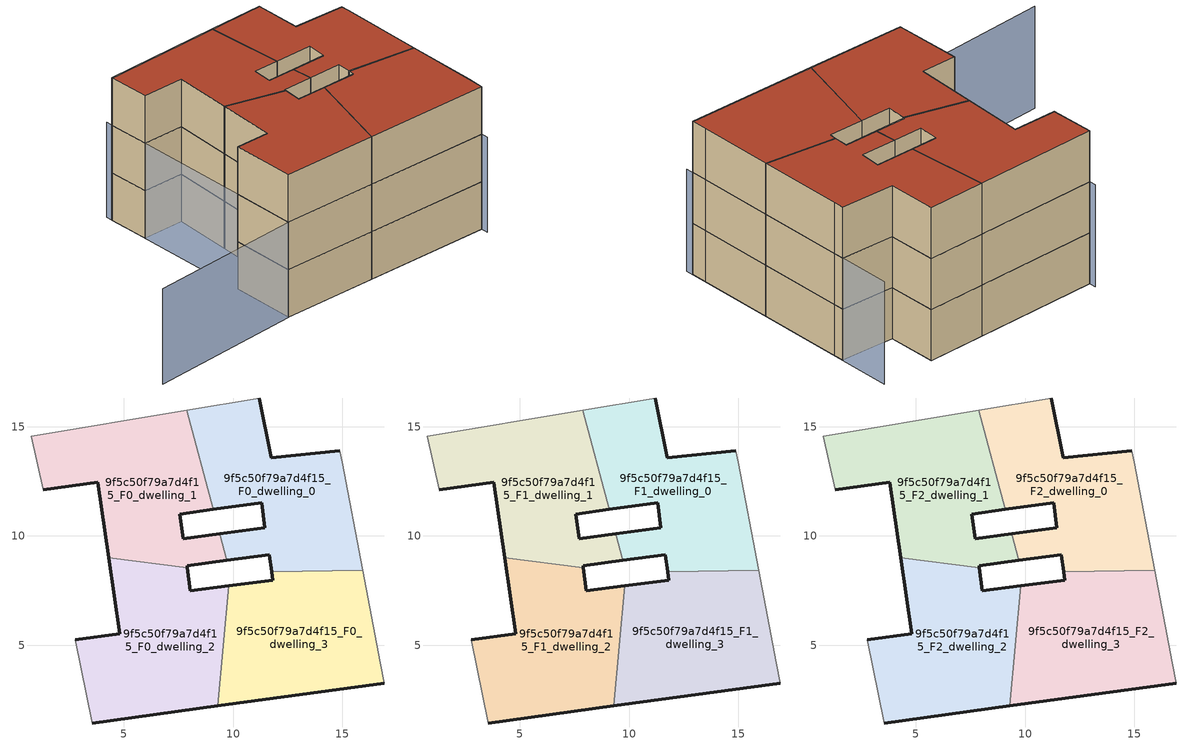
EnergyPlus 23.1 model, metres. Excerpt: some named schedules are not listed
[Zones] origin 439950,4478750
9f5c50f79a7d4f15_F0_dwelling_0
 floor ground (EU_floor_Construction): 15.93,8.44 14.99,13.36 14.87,13.91 11.76,13.58 11.2,16.31 7.87,15.75 9.08,11.21 11.32,11.53 11.45,10.37 9.38,10.1 9.7,8.88 11.65,9.15 11.76,8.35 z0
 wall outside (EU_wall_Construction): 11.76,8.35 11.65,9.15 9.7,8.88 / 9.38,10.1 11.45,10.37 11.32,11.53 9.08,11.21 / 11.2,16.31 11.76,13.58 14.87,13.91 z0:3
 wall adiabatic (EU_wall_Construction): 14.87,13.91 14.99,13.36 15.93,8.44 / 7.87,15.75 11.2,16.31 z0:3
 wall to 9f5c50f79a7d4f15_F0_dwelling_3 (EU_wall_Construction): 15.93,8.44 11.76,8.35 z0:3
 wall to 9f5c50f79a7d4f15_F0_dwelling_1 (EU_wall_Construction): 9.7,8.88 9.38,10.1 / 9.08,11.21 7.87,15.75 z0:3
9f5c50f79a7d4f15_F0_dwelling_1
 floor ground (EU_floor_Construction): 9.7,8.88 9.38,10.1 7.72,9.88 7.56,11 9.08,11.21 7.87,15.75 0.78,14.55 1.31,12.11 3.82,12.45 4.31,9 7.9,8.55 7.89,8.63 z0
 wall outside (EU_wall_Construction): 9.08,11.21 7.56,11 7.72,9.88 9.38,10.1 / 9.7,8.88 7.89,8.63 7.9,8.55 / 4.31,9 3.82,12.45 1.31,12.11 z0:3
 wall adiabatic (EU_wall_Construction): 1.31,12.11 0.78,14.55 7.87,15.75 z0:3
 wall to 9f5c50f79a7d4f15_F0_dwelling_2 (EU_wall_Construction): 7.9,8.55 4.31,9 z0:3
9f5c50f79a7d4f15_F0_dwelling_2
 floor ground (EU_floor_Construction): 9.3,2.22 9.8,7.72 8.04,7.49 7.9,8.55 4.31,9 4.81,5.52 2.77,5.25 3.54,1.44 z0
 wall outside (EU_wall_Construction): 2.77,5.25 4.81,5.52 4.31,9 / 7.9,8.55 8.04,7.49 9.8,7.72 / 9.3,2.22 3.54,1.44 z0:3
 wall adiabatic (EU_wall_Construction): 3.54,1.44 2.77,5.25 z0:3
 wall to 9f5c50f79a7d4f15_F0_dwelling_3 (EU_wall_Construction): 9.8,7.72 9.3,2.22 z0:3
9f5c50f79a7d4f15_F0_dwelling_3
 floor ground (EU_floor_Construction): 16.91,3.26 16.73,4.19 15.93,8.44 11.76,8.35 11.81,7.98 9.8,7.72 9.3,2.22 z0
 wall outside (EU_wall_Construction): 16.91,3.26 9.3,2.22 / 9.8,7.72 11.81,7.98 11.76,8.35 z0:3
 wall adiabatic (EU_wall_Construction): 15.93,8.44 16.73,4.19 16.91,3.26 z0:3
9f5c50f79a7d4f15_F1_dwelling_0
 floor to 9f5c50f79a7d4f15_F0_dwelling_0 (EU_floor_Construction): 15.93,8.44 14.99,13.36 14.87,13.91 11.76,13.58 11.2,16.31 7.87,15.75 9.08,11.21 11.32,11.53 11.45,10.37 9.38,10.1 9.7,8.88 11.65,9.15 11.76,8.35 z3
 wall outside (EU_wall_Construction): 11.76,8.35 11.65,9.15 9.7,8.88 / 9.38,10.1 11.45,10.37 11.32,11.53 9.08,11.21 / 11.2,16.31 11.76,13.58 14.87,13.91 z3:6
 wall adiabatic (EU_wall_Construction): 14.87,13.91 14.99,13.36 15.93,8.44 / 7.87,15.75 11.2,16.31 z3:6
 wall to 9f5c50f79a7d4f15_F1_dwelling_3 (EU_wall_Construction): 15.93,8.44 11.76,8.35 z3:6
 wall to 9f5c50f79a7d4f15_F1_dwelling_1 (EU_wall_Construction): 9.7,8.88 9.38,10.1 / 9.08,11.21 7.87,15.75 z3:6
9f5c50f79a7d4f15_F1_dwelling_1
 floor to 9f5c50f79a7d4f15_F0_dwelling_1 (EU_floor_Construction): 9.7,8.88 9.38,10.1 7.72,9.88 7.56,11 9.08,11.21 7.87,15.75 0.77,14.55 1.31,12.11 3.82,12.45 4.31,9 7.9,8.55 7.89,8.63 z3
 wall outside (EU_wall_Construction): 9.08,11.21 7.56,11 7.72,9.88 9.38,10.1 / 9.7,8.88 7.89,8.63 7.9,8.55 / 4.31,9 3.82,12.45 1.31,12.11 z3:6
 wall adiabatic (EU_wall_Construction): 1.31,12.11 0.78,14.55 7.87,15.75 z3:6
 wall to 9f5c50f79a7d4f15_F1_dwelling_2 (EU_wall_Construction): 7.9,8.55 4.31,9 z3:6
9f5c50f79a7d4f15_F1_dwelling_2
 floor to 9f5c50f79a7d4f15_F0_dwelling_2 (EU_floor_Construction): 9.3,2.22 9.8,7.72 8.04,7.49 7.9,8.55 4.31,9 4.81,5.52 2.77,5.25 3.54,1.44 z3
 wall outside (EU_wall_Construction): 2.77,5.25 4.81,5.52 4.31,9 / 7.9,8.55 8.04,7.49 9.8,7.72 / 9.3,2.22 3.54,1.44 z3:6
 wall adiabatic (EU_wall_Construction): 3.54,1.44 2.77,5.25 z3:6
 wall to 9f5c50f79a7d4f15_F1_dwelling_3 (EU_wall_Construction): 9.8,7.72 9.3,2.22 z3:6
9f5c50f79a7d4f15_F1_dwelling_3
 floor to 9f5c50f79a7d4f15_F0_dwelling_3 (EU_floor_Construction): 16.91,3.26 16.73,4.19 15.93,8.44 11.76,8.35 11.81,7.98 9.8,7.72 9.3,2.22 z3
 wall outside (EU_wall_Construction): 16.91,3.26 9.3,2.22 / 9.8,7.72 11.81,7.98 11.76,8.35 z3:6
 wall adiabatic (EU_wall_Construction): 15.93,8.44 16.73,4.19 16.91,3.26 z3:6
9f5c50f79a7d4f15_F2_dwelling_0
 floor to 9f5c50f79a7d4f15_F1_dwelling_0 (EU_floor_Construction): 15.93,8.44 14.99,13.36 14.87,13.91 11.76,13.58 11.2,16.31 7.87,15.75 9.08,11.21 11.32,11.53 11.45,10.37 9.38,10.1 9.7,8.88 11.65,9.15 11.76,8.35 z6
 wall outside (EU_wall_Construction): 11.76,8.35 11.65,9.15 9.7,8.88 / 9.38,10.1 11.45,10.37 11.32,11.53 9.08,11.21 / 11.2,16.31 11.76,13.58 14.87,13.91 z6:9
 wall adiabatic (EU_wall_Construction): 14.87,13.91 14.99,13.36 15.93,8.44 / 7.87,15.75 11.2,16.31 z6:9
 wall to 9f5c50f79a7d4f15_F2_dwelling_3 (EU_wall_Construction): 15.93,8.44 11.76,8.35 z6:9
 wall to 9f5c50f79a7d4f15_F2_dwelling_1 (EU_wall_Construction): 9.7,8.88 9.38,10.1 / 9.08,11.21 7.87,15.75 z6:9
 roof outside (EU_roof_Construction): 14.87,13.91 14.99,13.36 15.93,8.44 11.76,8.35 11.65,9.15 9.7,8.88 9.38,10.1 11.45,10.37 11.32,11.53 9.08,11.21 7.87,15.75 11.2,16.31 11.76,13.58 z9
9f5c50f79a7d4f15_F2_dwelling_1
 floor to 9f5c50f79a7d4f15_F1_dwelling_1 (EU_floor_Construction): 9.7,8.88 9.38,10.1 7.72,9.88 7.56,11 9.08,11.21 7.87,15.75 0.77,14.55 1.31,12.11 3.82,12.45 4.31,9 7.9,8.55 7.89,8.63 z6
 wall outside (EU_wall_Construction): 9.08,11.21 7.56,11 7.72,9.88 9.38,10.1 / 9.7,8.88 7.89,8.63 7.9,8.55 / 4.31,9 3.82,12.45 1.31,12.11 z6:9
 wall adiabatic (EU_wall_Construction): 1.31,12.11 0.78,14.55 7.87,15.75 z6:9
 wall to 9f5c50f79a7d4f15_F2_dwelling_2 (EU_wall_Construction): 7.9,8.55 4.31,9 z6:9
 roof outside (EU_roof_Construction): 7.87,15.75 9.08,11.21 7.56,11 7.72,9.88 9.38,10.1 9.7,8.88 7.89,8.63 7.9,8.55 4.31,9 3.82,12.45 1.31,12.11 0.78,14.55 z9
9f5c50f79a7d4f15_F2_dwelling_2
 floor to 9f5c50f79a7d4f15_F1_dwelling_2 (EU_floor_Construction): 9.3,2.22 9.8,7.72 8.04,7.49 7.9,8.55 4.31,9 4.81,5.52 2.77,5.25 3.54,1.44 z6
 wall outside (EU_wall_Construction): 2.77,5.25 4.81,5.52 4.31,9 / 7.9,8.55 8.04,7.49 9.8,7.72 / 9.3,2.22 3.54,1.44 z6:9
 wall adiabatic (EU_wall_Construction): 3.54,1.44 2.77,5.25 z6:9
 wall to 9f5c50f79a7d4f15_F2_dwelling_3 (EU_wall_Construction): 9.8,7.72 9.3,2.22 z6:9
 roof outside (EU_roof_Construction): 9.8,7.72 9.3,2.22 3.54,1.44 2.77,5.25 4.81,5.52 4.31,9 7.9,8.55 8.04,7.49 z9
9f5c50f79a7d4f15_F2_dwelling_3
 floor to 9f5c50f79a7d4f15_F1_dwelling_3 (EU_floor_Construction): 16.91,3.26 16.73,4.19 15.93,8.44 11.76,8.35 11.81,7.98 9.8,7.72 9.3,2.22 z6
 wall outside (EU_wall_Construction): 16.91,3.26 9.3,2.22 / 9.8,7.72 11.81,7.98 11.76,8.35 z6:9
 wall adiabatic (EU_wall_Construction): 15.93,8.44 16.73,4.19 16.91,3.26 z6:9
 roof outside (EU_roof_Construction): 15.93,8.44 16.73,4.19 16.91,3.26 9.3,2.22 9.8,7.72 11.81,7.98 11.76,8.35 z9
shading: 16.98,2.84 14.31,16.86 / 0.7,14.94 3.58,1.45 / 3.58,1.45 -5.61,-0.51 z0:6
[Building]
EU S2 Campaign: North Axis=0; Terrain=City; Solar Distribution=FullExterior
[Site:Location]
Madrid: Latitude=40.5; Longitude=-3.5; Time Zone=1; Elevation=609
[SizingPeriod:WeatherFileDays]
AnnualSizingPeriod: Begin Month=1; Begin Day of Month=1; End Month=12; End Day of Month=31; Day of Week for Start Day=Monday; Use Weather File Daylight Saving Period=No; Use Weather File Rain and Snow Indicators=No
[MATERIAL]
EU_InternalMass_Material: Roughness=MediumRough; Thickness=0.1; Conductivity=1; Density=1800; Specific Heat=900; Thermal Absorptance=0.9; Solar Absorptance=0.7; Visible Absorptance=0.7
[MATERIAL:NOMASS] Roughness=MediumRough; Thermal Absorptance=0.9; Solar Absorptance=0.7; Visible Absorptance=0.7
Name | Thermal Resistance
EU_wall_NoMass | 0.419739
EU_roof_NoMass | 0.352165
EU_floor_NoMass | 0.608284
[CONSTRUCTION]
EU_wall_Construction: EU_wall_NoMass
EU_roof_Construction: EU_roof_NoMass
EU_floor_Construction: EU_floor_NoMass
EU_InternalMass_Construction: EU_InternalMass_Material
[ZONE] Type=1; Multiplier=1; Ceiling Height=autocalculate; Floor Area=autocalculate; Part of Total Floor Area=Yes
Name | Volume
9f5c50f79a7d4f15_F0_dwelling_0; 9f5c50f79a7d4f15_F1_dwelling_0; 9f5c50f79a7d4f15_F2_dwelling_0 | 113.236
9f5c50f79a7d4f15_F0_dwelling_1 | 113.25
9f5c50f79a7d4f15_F1_dwelling_1; 9f5c50f79a7d4f15_F2_dwelling_1 | 113.251
9f5c50f79a7d4f15_F0_dwelling_2 | 113.247
9f5c50f79a7d4f15_F1_dwelling_2; 9f5c50f79a7d4f15_F2_dwelling_2 | 113.246
9f5c50f79a7d4f15_F0_dwelling_3; 9f5c50f79a7d4f15_F1_dwelling_3; 9f5c50f79a7d4f15_F2_dwelling_3 | 113.239
[INTERNALMASS] Construction=EU_InternalMass_Construction
Name | Zone or ZoneList | Surface Area
9f5c50f79a7d4f15_F0_dwelling_0_EU_InternalMass | 9f5c50f79a7d4f15_F0_dwelling_0 | 37.7453
9f5c50f79a7d4f15_F0_dwelling_1_EU_InternalMass | 9f5c50f79a7d4f15_F0_dwelling_1 | 37.7501
9f5c50f79a7d4f15_F0_dwelling_2_EU_InternalMass | 9f5c50f79a7d4f15_F0_dwelling_2 | 37.7489
9f5c50f79a7d4f15_F0_dwelling_3_EU_InternalMass | 9f5c50f79a7d4f15_F0_dwelling_3 | 37.7465
9f5c50f79a7d4f15_F1_dwelling_0_EU_InternalMass | 9f5c50f79a7d4f15_F1_dwelling_0 | 37.7453
9f5c50f79a7d4f15_F1_dwelling_1_EU_InternalMass | 9f5c50f79a7d4f15_F1_dwelling_1 | 37.7501
9f5c50f79a7d4f15_F1_dwelling_2_EU_InternalMass | 9f5c50f79a7d4f15_F1_dwelling_2 | 37.7489
9f5c50f79a7d4f15_F1_dwelling_3_EU_InternalMass | 9f5c50f79a7d4f15_F1_dwelling_3 | 37.7465
9f5c50f79a7d4f15_F2_dwelling_0_EU_InternalMass | 9f5c50f79a7d4f15_F2_dwelling_0 | 37.7453
9f5c50f79a7d4f15_F2_dwelling_1_EU_InternalMass | 9f5c50f79a7d4f15_F2_dwelling_1 | 37.7501
9f5c50f79a7d4f15_F2_dwelling_2_EU_InternalMass | 9f5c50f79a7d4f15_F2_dwelling_2 | 37.7489
9f5c50f79a7d4f15_F2_dwelling_3_EU_InternalMass | 9f5c50f79a7d4f15_F2_dwelling_3 | 37.7465
[OTHEREQUIPMENT] Fuel Type=Electricity; Design Level Calculation Method=Watts/Area; Power per Zone Floor Area=1; Fraction Latent=0; Fraction Radiant=0; Fraction Lost=0; Carbon Dioxide Generation Rate=0; EndUse Subcategory=EU_Step8_InternalGains
Name | Zone or ZoneList or Space or SpaceList | Schedule
EU_Step8_InternalGain_9f5c50f79a7d4f15_F0_dwelling_0_f000 | 9f5c50f79a7d4f15_F0_dwelling_0 | EU_Step8_GainSchedule_9f5c50f79a7d4f15_F0_dwelling_0_f000
EU_Step8_InternalGain_9f5c50f79a7d4f15_F0_dwelling_1_f000 | 9f5c50f79a7d4f15_F0_dwelling_1 | EU_Step8_GainSchedule_9f5c50f79a7d4f15_F0_dwelling_1_f000
EU_Step8_InternalGain_9f5c50f79a7d4f15_F0_dwelling_2_f000 | 9f5c50f79a7d4f15_F0_dwelling_2 | EU_Step8_GainSchedule_9f5c50f79a7d4f15_F0_dwelling_2_f000
EU_Step8_InternalGain_9f5c50f79a7d4f15_F0_dwelling_3_f000 | 9f5c50f79a7d4f15_F0_dwelling_3 | EU_Step8_GainSchedule_9f5c50f79a7d4f15_F0_dwelling_3_f000
EU_Step8_InternalGain_9f5c50f79a7d4f15_F1_dwelling_0_f000 | 9f5c50f79a7d4f15_F1_dwelling_0 | EU_Step8_GainSchedule_9f5c50f79a7d4f15_F1_dwelling_0_f000
EU_Step8_InternalGain_9f5c50f79a7d4f15_F1_dwelling_1_f000 | 9f5c50f79a7d4f15_F1_dwelling_1 | EU_Step8_GainSchedule_9f5c50f79a7d4f15_F1_dwelling_1_f000
EU_Step8_InternalGain_9f5c50f79a7d4f15_F1_dwelling_2_f000 | 9f5c50f79a7d4f15_F1_dwelling_2 | EU_Step8_GainSchedule_9f5c50f79a7d4f15_F1_dwelling_2_f000
EU_Step8_InternalGain_9f5c50f79a7d4f15_F1_dwelling_3_f000 | 9f5c50f79a7d4f15_F1_dwelling_3 | EU_Step8_GainSchedule_9f5c50f79a7d4f15_F1_dwelling_3_f000
EU_Step8_InternalGain_9f5c50f79a7d4f15_F2_dwelling_0_f000 | 9f5c50f79a7d4f15_F2_dwelling_0 | EU_Step8_GainSchedule_9f5c50f79a7d4f15_F2_dwelling_0_f000
EU_Step8_InternalGain_9f5c50f79a7d4f15_F2_dwelling_1_f000 | 9f5c50f79a7d4f15_F2_dwelling_1 | EU_Step8_GainSchedule_9f5c50f79a7d4f15_F2_dwelling_1_f000
EU_Step8_InternalGain_9f5c50f79a7d4f15_F2_dwelling_2_f000 | 9f5c50f79a7d4f15_F2_dwelling_2 | EU_Step8_GainSchedule_9f5c50f79a7d4f15_F2_dwelling_2_f000
EU_Step8_InternalGain_9f5c50f79a7d4f15_F2_dwelling_3_f000 | 9f5c50f79a7d4f15_F2_dwelling_3 | EU_Step8_GainSchedule_9f5c50f79a7d4f15_F2_dwelling_3_f000
[ZONEVENTILATION:DESIGNFLOWRATE] Schedule=EU_AlwaysOn; Design Flow Rate Calculation Method=AirChanges/Hour; Air Changes per Hour=0.703302; Ventilation Type=Natural; Fan Pressure Rise=0; Fan Total Efficiency=1; Constant Term Coefficient=1; Temperature Term Coefficient=0; Velocity Term Coefficient=0; Velocity Squared Term Coefficient=0; Minimum Indoor Temperature=-100; Maximum Indoor Temperature=100; Delta Temperature=-100; Minimum Outdoor Temperature=-100; Maximum Outdoor Temperature=100; Maximum Wind Speed=40
Name | Zone or ZoneList or Space or SpaceList
EU_ConstantAir_9f5c50f79a7d4f15_F0_dwelling_0 | 9f5c50f79a7d4f15_F0_dwelling_0
EU_ConstantAir_9f5c50f79a7d4f15_F0_dwelling_1 | 9f5c50f79a7d4f15_F0_dwelling_1
EU_ConstantAir_9f5c50f79a7d4f15_F0_dwelling_2 | 9f5c50f79a7d4f15_F0_dwelling_2
EU_ConstantAir_9f5c50f79a7d4f15_F0_dwelling_3 | 9f5c50f79a7d4f15_F0_dwelling_3
EU_ConstantAir_9f5c50f79a7d4f15_F1_dwelling_0 | 9f5c50f79a7d4f15_F1_dwelling_0
EU_ConstantAir_9f5c50f79a7d4f15_F1_dwelling_1 | 9f5c50f79a7d4f15_F1_dwelling_1
EU_ConstantAir_9f5c50f79a7d4f15_F1_dwelling_2 | 9f5c50f79a7d4f15_F1_dwelling_2
EU_ConstantAir_9f5c50f79a7d4f15_F1_dwelling_3 | 9f5c50f79a7d4f15_F1_dwelling_3
EU_ConstantAir_9f5c50f79a7d4f15_F2_dwelling_0 | 9f5c50f79a7d4f15_F2_dwelling_0
EU_ConstantAir_9f5c50f79a7d4f15_F2_dwelling_1 | 9f5c50f79a7d4f15_F2_dwelling_1
EU_ConstantAir_9f5c50f79a7d4f15_F2_dwelling_2 | 9f5c50f79a7d4f15_F2_dwelling_2
EU_ConstantAir_9f5c50f79a7d4f15_F2_dwelling_3 | 9f5c50f79a7d4f15_F2_dwelling_3
[HVACTEMPLATE:THERMOSTAT] Constant Heating Setpoint=20; Constant Cooling Setpoint=50
EU_HeatOnly_9f5c50f79a7d4f15_F0_dwelling_0; EU_HeatOnly_9f5c50f79a7d4f15_F0_dwelling_1; EU_HeatOnly_9f5c50f79a7d4f15_F0_dwelling_2; EU_HeatOnly_9f5c50f79a7d4f15_F0_dwelling_3; EU_HeatOnly_9f5c50f79a7d4f15_F1_dwelling_0; EU_HeatOnly_9f5c50f79a7d4f15_F1_dwelling_1; EU_HeatOnly_9f5c50f79a7d4f15_F1_dwelling_2; EU_HeatOnly_9f5c50f79a7d4f15_F1_dwelling_3; EU_HeatOnly_9f5c50f79a7d4f15_F2_dwelling_0; EU_HeatOnly_9f5c50f79a7d4f15_F2_dwelling_1; EU_HeatOnly_9f5c50f79a7d4f15_F2_dwelling_2; EU_HeatOnly_9f5c50f79a7d4f15_F2_dwelling_3
[HVACTEMPLATE:ZONE:IDEALLOADSAIRSYSTEM] System Availability Schedule=EU_AlwaysOn; Maximum Heating Supply Air Temperature=50; Minimum Cooling Supply Air Temperature=13; Maximum Heating Supply Air Humidity Ratio=0.0156; Minimum Cooling Supply Air Humidity Ratio=0.0077; Heating Limit=NoLimit; Cooling Limit=NoLimit; Heating Availability Schedule=EU_AlwaysOn; Cooling Availability Schedule=EU_CoolingOff; Dehumidification Control Type=ConstantSensibleHeatRatio; Cooling Sensible Heat Ratio=0.7; Dehumidification Setpoint=60; Humidification Control Type=None; Humidification Setpoint=30; Outdoor Air Method=None; Outdoor Air Flow Rate per Person=0.00944; Outdoor Air Flow Rate per Zone Floor Area=0; Outdoor Air Flow Rate per Zone=0; Demand Controlled Ventilation Type=None; Outdoor Air Economizer Type=NoEconomizer; Heat Recovery Type=None; Sensible Heat Recovery Effectiveness=0.7; Latent Heat Recovery Effectiveness=0.65
Name | Template Thermostat
9f5c50f79a7d4f15_F0_dwelling_0 | EU_HeatOnly_9f5c50f79a7d4f15_F0_dwelling_0
9f5c50f79a7d4f15_F0_dwelling_1 | EU_HeatOnly_9f5c50f79a7d4f15_F0_dwelling_1
9f5c50f79a7d4f15_F0_dwelling_2 | EU_HeatOnly_9f5c50f79a7d4f15_F0_dwelling_2
9f5c50f79a7d4f15_F0_dwelling_3 | EU_HeatOnly_9f5c50f79a7d4f15_F0_dwelling_3
9f5c50f79a7d4f15_F1_dwelling_0 | EU_HeatOnly_9f5c50f79a7d4f15_F1_dwelling_0
9f5c50f79a7d4f15_F1_dwelling_1 | EU_HeatOnly_9f5c50f79a7d4f15_F1_dwelling_1
9f5c50f79a7d4f15_F1_dwelling_2 | EU_HeatOnly_9f5c50f79a7d4f15_F1_dwelling_2
9f5c50f79a7d4f15_F1_dwelling_3 | EU_HeatOnly_9f5c50f79a7d4f15_F1_dwelling_3
9f5c50f79a7d4f15_F2_dwelling_0 | EU_HeatOnly_9f5c50f79a7d4f15_F2_dwelling_0
9f5c50f79a7d4f15_F2_dwelling_1 | EU_HeatOnly_9f5c50f79a7d4f15_F2_dwelling_1
9f5c50f79a7d4f15_F2_dwelling_2 | EU_HeatOnly_9f5c50f79a7d4f15_F2_dwelling_2
9f5c50f79a7d4f15_F2_dwelling_3 | EU_HeatOnly_9f5c50f79a7d4f15_F2_dwelling_3
[SIZING:ZONE] Zone Cooling Design Supply Air Temperature Input Method=SupplyAirTemperature; Zone Cooling Design Supply Air Temperature=13; Zone Heating Design Supply Air Temperature Input Method=SupplyAirTemperature; Zone Heating Design Supply Air Temperature=50; Zone Cooling Design Supply Air Humidity Ratio=0.008; Zone Heating Design Supply Air Humidity Ratio=0.008; Cooling Design Air Flow Method=DesignDay; Cooling Design Air Flow Rate=0; Cooling Minimum Air Flow per Zone Floor Area=0.000762; Cooling Minimum Air Flow=0; Cooling Minimum Air Flow Fraction=0.2; Heating Design Air Flow Method=DesignDay; Heating Design Air Flow Rate=0; Heating Maximum Air Flow per Zone Floor Area=0.002032; Heating Maximum Air Flow=0.141576; Heating Maximum Air Flow Fraction=0.3; Account for Dedicated Outdoor Air System=No; Dedicated Outdoor Air System Control Strategy=NeutralSupplyAir; Dedicated Outdoor Air Low Setpoint Temperature for Design=autosize; Dedicated Outdoor Air High Setpoint Temperature for Design=autosize; Zone Load Sizing Method=Sensible Load Only No Latent Load; Zone Latent Cooling Design Supply Air Humidity Ratio Input Method=HumidityRatioDifference; Zone Cooling Design Supply Air Humidity Ratio Difference=0.005; Zone Latent Heating Design Supply Air Humidity Ratio Input Method=HumidityRatioDifference; Zone Humidification Design Supply Air Humidity Ratio Difference=0.005
9f5c50f79a7d4f15_F0_dwelling_0; 9f5c50f79a7d4f15_F0_dwelling_1; 9f5c50f79a7d4f15_F0_dwelling_2; 9f5c50f79a7d4f15_F0_dwelling_3; 9f5c50f79a7d4f15_F1_dwelling_0; 9f5c50f79a7d4f15_F1_dwelling_1; 9f5c50f79a7d4f15_F1_dwelling_2; 9f5c50f79a7d4f15_F1_dwelling_3; 9f5c50f79a7d4f15_F2_dwelling_0; 9f5c50f79a7d4f15_F2_dwelling_1; 9f5c50f79a7d4f15_F2_dwelling_2; 9f5c50f79a7d4f15_F2_dwelling_3
[SCHEDULE:FILE] Column Number=1; Rows to Skip at Top=0; Number of Hours of Data=8760; Column Separator=Comma; Interpolate to Timestep=No; Minutes per Item=60; Adjust Schedule for Daylight Savings=Yes
Name | File
EU_Step8_GainSchedule_9f5c50f79a7d4f15_F0_dwelling_0_f000 | ../../schedules/9f5c50f79a7d4f15/9f5c50f79a7d4f15_F0_dwelling_0_f000_gain.csv
EU_Step8_GainSchedule_9f5c50f79a7d4f15_F0_dwelling_1_f000 | ../../schedules/9f5c50f79a7d4f15/9f5c50f79a7d4f15_F0_dwelling_1_f000_gain.csv
EU_Step8_GainSchedule_9f5c50f79a7d4f15_F0_dwelling_2_f000 | ../../schedules/9f5c50f79a7d4f15/9f5c50f79a7d4f15_F0_dwelling_2_f000_gain.csv
EU_Step8_GainSchedule_9f5c50f79a7d4f15_F0_dwelling_3_f000 | ../../schedules/9f5c50f79a7d4f15/9f5c50f79a7d4f15_F0_dwelling_3_f000_gain.csv
